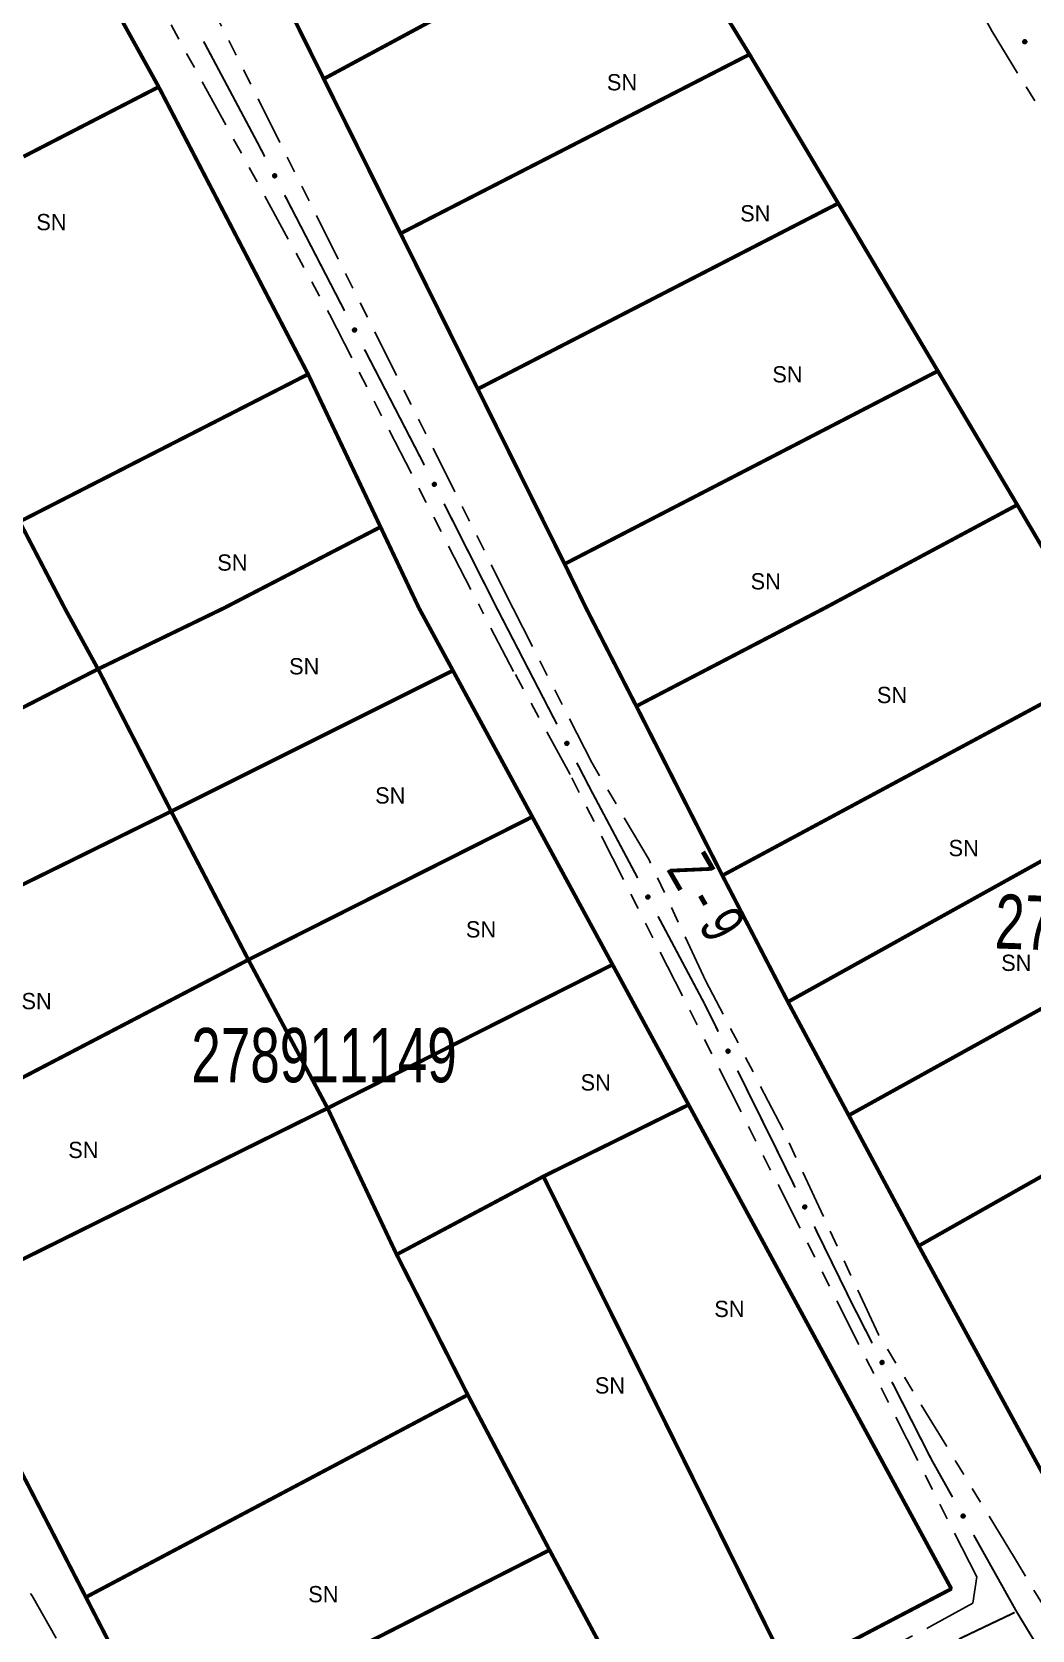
# Model space of a CAD drawing. Extents: x 205807 to 207855, y 4874692 to 4876446.
# Drawn here: x 207257.5 to 207349.7, y 4875509.8 to 4875657 of the extents above; entities that cross this region are included whole.
import ezdxf
from ezdxf.enums import TextEntityAlignment as Align

# ---------------------------------------------------------------- set-up
doc = ezdxf.new("R2010")
doc.units = 0
doc.header["$LTSCALE"] = 1.5
doc.header["$MEASUREMENT"] = 0
doc.linetypes.add('TRACO_25', pattern=[8, 3, -1, 1, -1, 1, -1])
for name, color, linetype in [('CD_MALHA_LOTES', 7, 'CONTINUOUS'), ('CD_TXT_QUADRA', 7, 'CONTINUOUS'), ('RU-QUADRA', 210, 'CONTINUOUS'), ('SV-EIXO-RUA-N-PAV', 6, 'CONTINUOUS'), ('SV-RUA-NAO-PAV', 7, 'CONTINUOUS'), ('SV-TXT-RUA-N-PAV', 7, 'CONTINUOUS'), ('Th_NmrPort', 1, 'CONTINUOUS')]:
    doc.layers.add(name, color=color, linetype=linetype)
doc.styles.add('ARIAL', font='ARIAL.SHX')

msp = doc.modelspace()

# ---------------------------------------------------------------- linework, layer by layer
at = {"layer": 'CD_MALHA_LOTES', "linetype": 'Continuous', "const_width": 0.35, "flags": 128}
for points in [[(207263.789191, 4875694.250103), (207284.44804, 4875652.66961)], [(207235.683263, 4875684.606871), (207244.446288, 4875688.269292), (207247.850237, 4875688.350961), (207249.688615, 4875687.155287), (207269.230695, 4875651.926422)], [(207323.691294, 4875654.921118), (207314.992376, 4875669.113521)], [(207284.44804, 4875652.66961), (207299.965589, 4875661.023669)], [(207291.523104, 4875638.429482), (207323.691294, 4875654.921118)], [(207323.691294, 4875654.921118), (207331.869476, 4875641.203403)], [(207331.869476, 4875641.203403), (207323.691294, 4875654.921118)], [(207256.762004, 4875645.503973), (207269.230695, 4875651.926422)], [(207269.230695, 4875651.926422), (207283.001526, 4875625.464403)], [(207284.44804, 4875652.66961), (207291.523104, 4875638.429482)], [(207331.869476, 4875641.203403), (207298.641385, 4875624.102369)], [(207341.050262, 4875625.759247), (207331.869476, 4875641.203403)], [(207298.641385, 4875624.102369), (207291.523104, 4875638.429482)], [(207256.408408, 4875611.885845), (207283.001526, 4875625.464403)], [(207283.001526, 4875625.464403), (207289.677862, 4875611.395572)], [(207306.649452, 4875607.984368), (207341.050262, 4875625.759247)], [(207348.371237, 4875613.434035), (207341.050262, 4875625.759247)], [(207298.641385, 4875624.102369), (207306.649452, 4875607.984368)], [(207330.566515, 4875603.895975), (207348.371237, 4875613.434035)], [(207352.373613, 4875606.64081), (207348.371237, 4875613.434035)], [(207260.576565, 4875603.891309), (207256.408408, 4875611.885845)], [(207275.247114, 4875603.924695), (207289.677862, 4875611.395572)], [(207289.677862, 4875611.395572), (207293.223152, 4875603.924695)], [(207306.649452, 4875607.984368), (207308.640885, 4875603.890194)], [(207263.63759, 4875598.307183), (207260.576565, 4875603.891309)], [(207263.63759, 4875598.307183), (207275.247114, 4875603.924695)], [(207293.223152, 4875603.924695), (207296.3476, 4875598.173506)], [(207308.640885, 4875603.890194), (207313.258762, 4875594.887938)], [(207313.258762, 4875594.887938), (207330.566515, 4875603.895975)], [(207321.189774, 4875579.293011), (207358.646192, 4875599.41286)], [(207263.63759, 4875598.307183), (207227.841366, 4875580.03109)], [(207270.378604, 4875585.199655), (207263.63759, 4875598.307183)], [(207270.378604, 4875585.199655), (207296.3476, 4875598.173506)], [(207296.3476, 4875598.173506), (207303.667054, 4875584.700544)], [(207313.258762, 4875594.887938), (207321.189774, 4875579.293011)], [(207327.231089, 4875567.649779), (207364.296689, 4875588.228597)], [(207234.331017, 4875567.452237), (207270.378604, 4875585.199655)], [(207277.494119, 4875571.530376), (207270.378604, 4875585.199655)], [(207277.494119, 4875571.530376), (207303.667054, 4875584.700544)], [(207303.667054, 4875584.700544), (207311.065053, 4875571.083002)], [(207321.189774, 4875579.293011), (207327.231089, 4875567.649779)], [(207332.839148, 4875557.20143), (207369.60689, 4875577.539171)], [(207241.817394, 4875552.941434), (207277.494119, 4875571.530376)], [(207284.796885, 4875557.861097), (207277.494119, 4875571.530376)], [(207284.796885, 4875557.861097), (207311.065053, 4875571.083002)], [(207311.065053, 4875571.083002), (207318.076582, 4875558.17684)], [(207332.839148, 4875557.20143), (207327.231089, 4875567.649779)], [(207248.538367, 4875539.914211), (207284.796885, 4875557.861097)], [(207291.163398, 4875544.379068), (207284.796885, 4875557.861097)], [(207304.68965, 4875551.575858), (207318.076582, 4875558.17684)], [(207318.076582, 4875558.17684), (207342.299091, 4875513.590322)], [(207339.290336, 4875545.182253), (207332.839148, 4875557.20143)], [(207291.163398, 4875544.379068), (207304.68965, 4875551.575858)], [(207327.39272, 4875505.789625), (207304.68965, 4875551.575858)], [(207339.290336, 4875545.182253), (207352.265593, 4875552.516094)], [(207297.717162, 4875531.458791), (207291.163398, 4875544.379068)], [(207354.146065, 4875517.915408), (207339.290336, 4875545.182253)], [(207262.516824, 4875512.819846), (207248.538367, 4875539.914211)], [(207262.516824, 4875512.819846), (207297.717162, 4875531.458791)], [(207305.253791, 4875517.163219), (207297.717162, 4875531.458791)], [(207269.617967, 4875499.055739), (207305.253791, 4875517.163219)], [(207314.844199, 4875499.298734), (207305.253791, 4875517.163219)], [(207342.299091, 4875513.590322), (207327.39272, 4875505.789625)], [(207269.617967, 4875499.055739), (207262.516824, 4875512.819846)]]:
    msp.add_lwpolyline(points, dxfattribs=at)
at = {"layer": 'RU-QUADRA', "linetype": 'Continuous', "const_width": 0.18, "flags": 128}
for points in [[(207263.789191, 4875694.250103), (207284.44804, 4875652.66961), (207291.523104, 4875638.429482), (207298.641385, 4875624.102369), (207306.649452, 4875607.984368), (207308.640885, 4875603.890194), (207313.258762, 4875594.887938), (207321.244162, 4875579.32091), (207327.231089, 4875567.649779), (207332.839148, 4875557.20143), (207339.290336, 4875545.182253), (207354.146065, 4875517.915408)], [(207352.373613, 4875606.64081), (207348.371237, 4875613.434035), (207341.050262, 4875625.759247), (207331.869476, 4875641.203403), (207323.691294, 4875654.921118), (207314.992376, 4875669.113521)]]:
    msp.add_lwpolyline(points, dxfattribs=at)
msp.add_lwpolyline([(207293.223152, 4875603.924695), (207289.677862, 4875611.395572), (207283.001526, 4875625.464403), (207269.230695, 4875651.926422), (207249.688615, 4875687.155287), (207247.850237, 4875688.350961), (207244.446288, 4875688.269292), (207235.683263, 4875684.606871), (207220.734105, 4875678.065881), (207187.32697, 4875662.760656), (207186.51209, 4875661.266017), (207192.952298, 4875647.628428), (207199.218884, 4875635.48696), (207207.201764, 4875620.020181), (207213.989382, 4875606.869217), (207215.514237, 4875603.924695), (207279.679371, 4875479.553777), (207316.160529, 4875497.418262), (207314.844199, 4875499.298734), (207342.299091, 4875513.590322)], close=True, dxfattribs=at)
at = {"layer": 'SV-EIXO-RUA-N-PAV', "const_width": 0.18}
for points in [[(207273.375005, 4875656.111758), (207278.075465, 4875647.285339)], [(207278.075465, 4875647.285339), (207278.418316, 4875646.641542)], [(207278.418316, 4875646.641542), (207279.002608, 4875645.513254)], [(207280.842025, 4875641.961277), (207286.360276, 4875631.305344)], [(207288.199693, 4875627.753366), (207293.717944, 4875617.097433)], [(207295.53939, 4875613.536259), (207300.052316, 4875604.612499)], [(207300.052316, 4875604.612499), (207300.418446, 4875603.888521)], [(207300.418446, 4875603.888521), (207305.933542, 4875593.230955)], [(207307.771907, 4875589.678433), (207308.69109, 4875587.902172)], [(207308.69109, 4875587.902172), (207309.094384, 4875587.122832)], [(207309.094384, 4875587.122832), (207313.378426, 4875579.068834)], [(207315.256878, 4875575.537344), (207319.483394, 4875567.591493)], [(207319.483394, 4875567.591493), (207319.551605, 4875567.463257)], [(207319.551605, 4875567.463257), (207320.817941, 4875564.904742)], [(207322.592296, 4875561.31982), (207326.141006, 4875554.149976)], [(207326.141006, 4875554.149976), (207326.383655, 4875553.659726)], [(207326.383655, 4875553.659726), (207327.902511, 4875550.558728)], [(207329.661981, 4875546.966477), (207332.741053, 4875540.680038)], [(207332.741053, 4875540.680038), (207333.076276, 4875539.995625)], [(207333.076276, 4875539.995625), (207335.000512, 4875536.219765)], [(207336.816729, 4875532.655869), (207340.449161, 4875525.528076)], [(207340.449161, 4875525.528076), (207340.466045, 4875525.494946)], [(207340.466045, 4875525.494946), (207342.40229, 4875522.037365)], [(207344.356704, 4875518.547341), (207348.265531, 4875511.567293)], [(207342.99559, 4875508.967061), (207347.510468, 4875511.11552)], [(207347.510468, 4875511.11552), (207348.134674, 4875511.412556)], [(207348.265531, 4875511.567293), (207348.274103, 4875511.551985)], [(207348.274103, 4875511.551985), (207350.338217, 4875508.146198)]]:
    msp.add_lwpolyline(points, dxfattribs=at)
at = {"layer": 'SV-EIXO-RUA-N-PAV'}
for points in [[(207349.091922, 4875656.27196), (207349.139232, 4875656.259562), (207349.177358, 4875656.239231), (207349.204277, 4875656.213122), (207349.222048, 4875656.183848), (207349.236855, 4875656.151851), (207349.244667, 4875656.116298), (207349.244597, 4875656.074917), (207349.232492, 4875656.027371), (207349.209099, 4875655.989683), (207349.184914, 4875655.961923), (207349.155455, 4875655.941635), (207349.124131, 4875655.927771), (207349.086932, 4875655.920878), (207349.044998, 4875655.921359), (207348.997482, 4875655.934687), (207348.960242, 4875655.954875), (207348.934868, 4875655.980813), (207348.914659, 4875656.010557), (207348.899933, 4875656.043405), (207348.892466, 4875656.078348), (207348.893026, 4875656.120569), (207348.906803, 4875656.167292), (207348.926514, 4875656.204666), (207348.952088, 4875656.230397), (207348.98182, 4875656.249633), (207349.013732, 4875656.264875), (207349.049144, 4875656.274216), (207349.091922, 4875656.27196)], [(207279.953995, 4875643.915474), (207280.000813, 4875643.901329), (207280.038159, 4875643.879599), (207280.064091, 4875643.85251), (207280.080764, 4875643.822596), (207280.094375, 4875643.790073), (207280.100863, 4875643.754254), (207280.099258, 4875643.712905), (207280.085398, 4875643.66584), (207280.060623, 4875643.629046), (207280.035425, 4875643.602202), (207280.005235, 4875643.58302), (207279.973418, 4875643.570327), (207279.935989, 4875643.564818), (207279.894101, 4875643.566854), (207279.847113, 4875643.581936), (207279.810646, 4875643.603491), (207279.786252, 4875643.630351), (207279.76716, 4875643.660825), (207279.753662, 4875643.694196), (207279.747496, 4875643.729393), (207279.749622, 4875643.771563), (207279.765122, 4875643.817744), (207279.786205, 4875643.85436), (207279.812716, 4875643.879125), (207279.843141, 4875643.897246), (207279.875596, 4875643.911294), (207279.91133, 4875643.919315), (207279.953995, 4875643.915474)], [(207287.311663, 4875629.707563), (207287.358481, 4875629.693419), (207287.395827, 4875629.671688), (207287.421759, 4875629.644599), (207287.438432, 4875629.614686), (207287.452043, 4875629.582162), (207287.458531, 4875629.546344), (207287.456926, 4875629.504994), (207287.443066, 4875629.457929), (207287.418291, 4875629.421135), (207287.393093, 4875629.394291), (207287.362903, 4875629.375109), (207287.331086, 4875629.362417), (207287.293657, 4875629.356908), (207287.251769, 4875629.358944), (207287.204781, 4875629.374025), (207287.168314, 4875629.39558), (207287.14392, 4875629.422441), (207287.124828, 4875629.452914), (207287.11133, 4875629.486285), (207287.105164, 4875629.521482), (207287.10729, 4875629.563653), (207287.12279, 4875629.609833), (207287.143873, 4875629.646449), (207287.170384, 4875629.671215), (207287.200809, 4875629.689335), (207287.233264, 4875629.703383), (207287.268998, 4875629.711404), (207287.311663, 4875629.707563)], [(207294.670196, 4875615.498906), (207294.716877, 4875615.484312), (207294.754011, 4875615.462224), (207294.779681, 4875615.434886), (207294.796066, 4875615.404814), (207294.809363, 4875615.372161), (207294.815507, 4875615.336282), (207294.813504, 4875615.294949), (207294.799193, 4875615.24802), (207294.774065, 4875615.211466), (207294.74861, 4875615.184866), (207294.718236, 4875615.165975), (207294.686299, 4875615.153589), (207294.648818, 4875615.14844), (207294.606952, 4875615.150879), (207294.560111, 4875615.166411), (207294.523853, 4875615.188316), (207294.499719, 4875615.21541), (207294.480921, 4875615.246066), (207294.467745, 4875615.279565), (207294.461918, 4875615.31482), (207294.464449, 4875615.356968), (207294.480392, 4875615.402997), (207294.501826, 4875615.439409), (207294.528574, 4875615.463918), (207294.559172, 4875615.481745), (207294.591761, 4875615.49548), (207294.62757, 4875615.503157), (207294.670196, 4875615.498906)], [(207306.884456, 4875591.632893), (207306.93127, 4875591.618734), (207306.96861, 4875591.596993), (207306.994533, 4875591.569896), (207307.011198, 4875591.539978), (207307.024799, 4875591.50745), (207307.031276, 4875591.47163), (207307.029659, 4875591.430281), (207307.015785, 4875591.38322), (207306.990999, 4875591.346433), (207306.965794, 4875591.319597), (207306.935597, 4875591.300424), (207306.903777, 4875591.28774), (207306.866346, 4875591.282243), (207306.824459, 4875591.284291), (207306.777475, 4875591.299386), (207306.741015, 4875591.320952), (207306.716628, 4875591.34782), (207306.697546, 4875591.378299), (207306.684058, 4875591.411674), (207306.677902, 4875591.446873), (207306.68004, 4875591.489043), (207306.695554, 4875591.535218), (207306.716648, 4875591.571829), (207306.743167, 4875591.596586), (207306.773597, 4875591.614697), (207306.806056, 4875591.628736), (207306.841792, 4875591.636746), (207306.884456, 4875591.632893)], [(207314.347364, 4875577.481636), (207314.394336, 4875577.468008), (207314.431919, 4875577.446691), (207314.458147, 4875577.419889), (207314.475149, 4875577.390161), (207314.489118, 4875577.357789), (207314.496, 4875577.322044), (207314.494851, 4875577.28068), (207314.481511, 4875577.233465), (207314.457143, 4875577.1964), (207314.432242, 4875577.16928), (207314.402265, 4875577.149767), (207314.37059, 4875577.136724), (207314.333224, 4875577.130803), (207314.291316, 4875577.132377), (207314.244165, 4875577.14694), (207314.207463, 4875577.168091), (207314.182774, 4875577.194682), (207314.163347, 4875577.224943), (207314.149483, 4875577.258163), (207314.142929, 4875577.29329), (207314.14459, 4875577.335482), (207314.15958, 4875577.38183), (207314.180258, 4875577.418676), (207314.206495, 4875577.443732), (207314.236718, 4875577.462187), (207314.269016, 4875577.476592), (207314.30466, 4875577.485006), (207314.347364, 4875577.481636)], [(207321.740041, 4875563.289882), (207321.786593, 4875563.274886), (207321.823537, 4875563.252479), (207321.84897, 4875563.224921), (207321.865095, 4875563.194709), (207321.878111, 4875563.161942), (207321.883945, 4875563.126012), (207321.881586, 4875563.084698), (207321.866871, 4875563.037894), (207321.841429, 4875563.001558), (207321.815746, 4875562.975177), (207321.785211, 4875562.956549), (207321.753168, 4875562.944439), (207321.715645, 4875562.939613), (207321.673801, 4875562.942412), (207321.627095, 4875562.958348), (207321.591028, 4875562.980564), (207321.567127, 4875563.007865), (207321.548594, 4875563.038682), (207321.535707, 4875563.072293), (207321.530184, 4875563.107596), (207321.533078, 4875563.149721), (207321.549417, 4875563.195611), (207321.571165, 4875563.231837), (207321.598123, 4875563.256115), (207321.628873, 4875563.273678), (207321.661579, 4875563.287132), (207321.697453, 4875563.2945), (207321.740041, 4875563.289882)], [(207328.817905, 4875548.940057), (207328.864395, 4875548.924869), (207328.901245, 4875548.902308), (207328.926564, 4875548.874645), (207328.942564, 4875548.844366), (207328.955443, 4875548.811546), (207328.961128, 4875548.775591), (207328.958598, 4875548.734288), (207328.943689, 4875548.687545), (207328.918097, 4875548.651315), (207328.892304, 4875548.625041), (207328.861692, 4875548.60654), (207328.829599, 4875548.594562), (207328.792056, 4875548.589892), (207328.750224, 4875548.592865), (207328.703585, 4875548.608994), (207328.66761, 4875548.63136), (207328.643823, 4875548.65876), (207328.625418, 4875548.689653), (207328.612671, 4875548.723318), (207328.607294, 4875548.758644), (207328.610363, 4875548.800756), (207328.626892, 4875548.846578), (207328.64879, 4875548.882714), (207328.675848, 4875548.906879), (207328.706671, 4875548.924314), (207328.739432, 4875548.937633), (207328.775337, 4875548.944852), (207328.817905, 4875548.940057)], [(207335.941461, 4875534.615815), (207335.988186, 4875534.601366), (207336.025389, 4875534.579392), (207336.051143, 4875534.552134), (207336.067621, 4875534.522113), (207336.08102, 4875534.489501), (207336.087274, 4875534.453641), (207336.085399, 4875534.412303), (207336.071233, 4875534.36533), (207336.046219, 4875534.328698), (207336.020846, 4875534.302019), (207335.990531, 4875534.283034), (207335.958632, 4875534.270549), (207335.921168, 4875534.265284), (207335.879294, 4875534.267593), (207335.832406, 4875534.282981), (207335.79608, 4875534.304773), (207335.771862, 4875534.331792), (207335.752969, 4875534.36239), (207335.739689, 4875534.395848), (207335.733753, 4875534.431084), (207335.736153, 4875534.47324), (207335.751954, 4875534.519318), (207335.773276, 4875534.555797), (207335.799948, 4875534.580388), (207335.83049, 4875534.59831), (207335.863036, 4875534.612146), (207335.898822, 4875534.619934), (207335.941461, 4875534.615815)], [(207343.40534, 4875520.471501), (207343.452595, 4875520.458893), (207343.490631, 4875520.438393), (207343.517433, 4875520.412165), (207343.535074, 4875520.382812), (207343.549739, 4875520.35075), (207343.557393, 4875520.315163), (207343.557139, 4875520.273783), (207343.544824, 4875520.22629), (207343.521264, 4875520.188707), (207343.496956, 4875520.161055), (207343.467407, 4875520.140897), (207343.436022, 4875520.127172), (207343.398793, 4875520.120444), (207343.356861, 4875520.121111), (207343.309405, 4875520.13465), (207343.272254, 4875520.155003), (207343.246996, 4875520.181053), (207343.226919, 4875520.210887), (207343.212339, 4875520.2438), (207343.205027, 4875520.278776), (207343.205775, 4875520.320994), (207343.219759, 4875520.367656), (207343.239635, 4875520.404941), (207343.265323, 4875520.430558), (207343.29514, 4875520.449663), (207343.32712, 4875520.464763), (207343.362573, 4875520.473946), (207343.40534, 4875520.471501)]]:
    msp.add_lwpolyline(points, close=True, dxfattribs=at)
for points in [[(207348.892466, 4875656.078348), (207348.997482, 4875655.934687)], [(207348.893026, 4875656.120569), (207349.044998, 4875655.921359)], [(207348.897529, 4875656.095838), (207349.017016, 4875655.934546)], [(207348.89889, 4875656.057412), (207348.975277, 4875655.950124)], [(207348.899933, 4875656.043405), (207348.960242, 4875655.954875)], [(207348.903137, 4875656.141342), (207349.06402, 4875655.923516)], [(207348.906803, 4875656.167292), (207349.086932, 4875655.920878)], [(207348.916855, 4875656.183597), (207349.102289, 4875655.927924)], [(207348.926514, 4875656.204666), (207349.124131, 4875655.927771)], [(207348.940341, 4875656.214132), (207349.13787, 4875655.937083)], [(207348.952088, 4875656.230397), (207349.155455, 4875655.941635)], [(207348.967858, 4875656.237541), (207349.167044, 4875655.952023)], [(207348.98182, 4875656.249633), (207349.184914, 4875655.961923)], [(207349.000595, 4875656.254497), (207349.196109, 4875655.981011)], [(207349.013732, 4875656.264875), (207349.209099, 4875655.989683)], [(207349.033644, 4875656.265359), (207349.218922, 4875656.012734)], [(207349.049144, 4875656.274216), (207349.232492, 4875656.027371)], [(207349.069382, 4875656.271471), (207349.235172, 4875656.053285)], [(207349.091922, 4875656.27196), (207349.244597, 4875656.074917)], [(207349.117418, 4875656.264159), (207349.240623, 4875656.101837)], [(207349.139232, 4875656.259562), (207349.244667, 4875656.116298)], [(207349.161016, 4875656.248066), (207349.235543, 4875656.141293)], [(207349.177358, 4875656.239231), (207349.236855, 4875656.151851)], [(207279.747496, 4875643.729393), (207279.847113, 4875643.581936)], [(207279.749622, 4875643.771563), (207279.894101, 4875643.566854)], [(207279.75314, 4875643.708233), (207279.825495, 4875643.598185)], [(207279.753204, 4875643.746682), (207279.866627, 4875643.58107)], [(207279.753662, 4875643.694196), (207279.810646, 4875643.603491)], [(207279.760496, 4875643.791947), (207279.913191, 4875643.568304)], [(207279.765122, 4875643.817744), (207279.935989, 4875643.564818)], [(207279.775772, 4875643.833664), (207279.951597, 4875643.57129)], [(207279.786205, 4875643.85436), (207279.973418, 4875643.570327)], [(207279.800374, 4875643.863307), (207279.987493, 4875643.579123)], [(207279.812716, 4875643.879125), (207280.005235, 4875643.58302)], [(207279.82874, 4875643.88568), (207280.017201, 4875643.592971)], [(207279.843141, 4875643.897246), (207280.035425, 4875643.602202)], [(207279.862083, 4875643.90141), (207280.04732, 4875643.620861)], [(207279.875596, 4875643.911294), (207280.060623, 4875643.629046)], [(207279.895513, 4875643.911039), (207280.071294, 4875643.651716)], [(207279.91133, 4875643.919315), (207280.085398, 4875643.66584)], [(207279.931452, 4875643.915821), (207280.089037, 4875643.691637)], [(207279.953995, 4875643.915474), (207280.099258, 4875643.712905)], [(207279.979184, 4875643.906733), (207280.096285, 4875643.739953)], [(207280.000813, 4875643.901329), (207280.100863, 4875643.754254)], [(207280.022156, 4875643.889034), (207280.092672, 4875643.779571)], [(207280.038159, 4875643.879599), (207280.094375, 4875643.790073)], [(207287.105164, 4875629.521482), (207287.204781, 4875629.374025)], [(207287.10729, 4875629.563653), (207287.251769, 4875629.358944)], [(207287.110807, 4875629.500322), (207287.183163, 4875629.390275)], [(207287.110872, 4875629.538772), (207287.224295, 4875629.37316)], [(207287.11133, 4875629.486285), (207287.168314, 4875629.39558)], [(207287.118164, 4875629.584037), (207287.270858, 4875629.360394)], [(207287.12279, 4875629.609833), (207287.293657, 4875629.356908)], [(207287.13344, 4875629.625753), (207287.309265, 4875629.36338)], [(207287.143873, 4875629.646449), (207287.331086, 4875629.362417)], [(207287.158042, 4875629.655397), (207287.345161, 4875629.371212)], [(207287.170384, 4875629.671215), (207287.362903, 4875629.375109)], [(207287.186408, 4875629.677769), (207287.374869, 4875629.38506)], [(207287.200809, 4875629.689335), (207287.393093, 4875629.394291)], [(207287.219751, 4875629.6935), (207287.404988, 4875629.412951)], [(207287.233264, 4875629.703383), (207287.418291, 4875629.421135)], [(207287.253181, 4875629.703128), (207287.428962, 4875629.443805)], [(207287.268998, 4875629.711404), (207287.443066, 4875629.457929)], [(207287.28912, 4875629.70791), (207287.446705, 4875629.483726)], [(207287.311663, 4875629.707563), (207287.456926, 4875629.504994)], [(207287.336852, 4875629.698823), (207287.453953, 4875629.532042)], [(207287.358481, 4875629.693419), (207287.458531, 4875629.546344)], [(207287.379824, 4875629.681123), (207287.45034, 4875629.57166)], [(207287.395827, 4875629.671688), (207287.452043, 4875629.582162)], [(207294.461918, 4875615.31482), (207294.560111, 4875615.166411)], [(207294.464449, 4875615.356968), (207294.606952, 4875615.150879)], [(207294.467357, 4875615.293606), (207294.53865, 4875615.182868)], [(207294.467745, 4875615.279565), (207294.523853, 4875615.188316)], [(207294.467792, 4875615.332053), (207294.579616, 4875615.165358)], [(207294.475518, 4875615.377246), (207294.626055, 4875615.152145)], [(207294.480392, 4875615.402997), (207294.648818, 4875615.14844)], [(207294.491195, 4875615.418814), (207294.664488, 4875615.154762)], [(207294.501826, 4875615.439409), (207294.686299, 4875615.153589)], [(207294.51608, 4875615.448219), (207294.700458, 4875615.162249)], [(207294.528574, 4875615.463918), (207294.718236, 4875615.165975)], [(207294.544661, 4875615.470318), (207294.730298, 4875615.17581)], [(207294.559172, 4875615.481745), (207294.74861, 4875615.184866)], [(207294.578153, 4875615.485727), (207294.760684, 4875615.20341)], [(207294.591761, 4875615.49548), (207294.774065, 4875615.211466)], [(207294.611674, 4875615.495034), (207294.784953, 4875615.234033)], [(207294.62757, 4875615.503157), (207294.799193, 4875615.24802)], [(207294.647658, 4875615.49947), (207294.803079, 4875615.273781)], [(207294.670196, 4875615.498906), (207294.813504, 4875615.294949)], [(207294.6953, 4875615.489924), (207294.810792, 4875615.322025)], [(207294.716877, 4875615.484312), (207294.815507, 4875615.336282)], [(207294.7381, 4875615.471812), (207294.80756, 4875615.361676)], [(207294.754011, 4875615.462224), (207294.809363, 4875615.372161)], [(207306.677902, 4875591.446873), (207306.777475, 4875591.299386)], [(207306.68004, 4875591.489043), (207306.824459, 4875591.284291)], [(207306.683539, 4875591.425711), (207306.755862, 4875591.315642)], [(207306.683615, 4875591.46416), (207306.796989, 4875591.298515)], [(207306.684058, 4875591.411674), (207306.741015, 4875591.320952)], [(207306.690921, 4875591.509423), (207306.843549, 4875591.285735)], [(207306.695554, 4875591.535218), (207306.866346, 4875591.282243)], [(207306.706209, 4875591.551136), (207306.881956, 4875591.28871)], [(207306.716648, 4875591.571829), (207306.903777, 4875591.28774)], [(207306.730819, 4875591.580771), (207306.917854, 4875591.296532)], [(207306.743167, 4875591.596586), (207306.935597, 4875591.300424)], [(207306.759192, 4875591.603136), (207306.947567, 4875591.310371)], [(207306.773597, 4875591.614697), (207306.965794, 4875591.319597)], [(207306.79254, 4875591.618856), (207306.977694, 4875591.338252)], [(207306.806056, 4875591.628736), (207306.990999, 4875591.346433)], [(207306.825973, 4875591.628475), (207307.001677, 4875591.3691)], [(207306.841792, 4875591.636746), (207307.015785, 4875591.38322)], [(207306.861914, 4875591.633246), (207307.019432, 4875591.409016)], [(207306.884456, 4875591.632893), (207307.029659, 4875591.430281)], [(207306.909643, 4875591.624145), (207307.026694, 4875591.45733)], [(207306.93127, 4875591.618734), (207307.031276, 4875591.47163)], [(207306.952609, 4875591.606432), (207307.023093, 4875591.496949)], [(207306.96861, 4875591.596993), (207307.024799, 4875591.50745)], [(207314.142929, 4875577.29329), (207314.244165, 4875577.14694)], [(207314.14459, 4875577.335482), (207314.291316, 4875577.132377)], [(207314.148446, 4875577.310641), (207314.263687, 4875577.14629)], [(207314.148805, 4875577.272193), (207314.222369, 4875577.16295)], [(207314.149483, 4875577.258163), (207314.207463, 4875577.168091)], [(207314.155239, 4875577.355984), (207314.310389, 4875577.134037)], [(207314.15958, 4875577.38183), (207314.333224, 4875577.130803)], [(207314.170054, 4875577.397867), (207314.34876, 4875577.137447)], [(207314.180258, 4875577.418676), (207314.37059, 4875577.136724)], [(207314.194327, 4875577.427779), (207314.384567, 4875577.145674)], [(207314.206495, 4875577.443732), (207314.402265, 4875577.149767)], [(207314.222446, 4875577.450463), (207314.414121, 4875577.159849)], [(207314.236718, 4875577.462187), (207314.432242, 4875577.16928)], [(207314.255613, 4875577.46656), (207314.443931, 4875577.18807)], [(207314.269016, 4875577.476592), (207314.457143, 4875577.1964)], [(207314.288935, 4875577.476557), (207314.467563, 4875577.219187)], [(207314.30466, 4875577.485006), (207314.481511, 4875577.233465)], [(207314.324819, 4875577.481734), (207314.484865, 4875577.259301)], [(207314.347364, 4875577.481636), (207314.494851, 4875577.28068)], [(207314.372648, 4875577.473173), (207314.49158, 4875577.307694)], [(207314.394336, 4875577.468008), (207314.496, 4875577.322044)], [(207314.415813, 4875577.455948), (207314.487531, 4875577.347269)], [(207314.431919, 4875577.446691), (207314.489118, 4875577.357789)], [(207321.571165, 4875563.231837), (207321.753168, 4875562.944439)], [(207321.585494, 4875563.240525), (207321.767401, 4875562.952976)], [(207321.598123, 4875563.256115), (207321.785211, 4875562.956549)], [(207321.614263, 4875563.262377), (207321.797357, 4875562.96628)], [(207321.628873, 4875563.273678), (207321.815746, 4875562.975177)], [(207321.647888, 4875563.277496), (207321.827979, 4875562.993617)], [(207321.661579, 4875563.287132), (207321.841429, 4875563.001558)], [(207321.681487, 4875563.286514), (207321.852512, 4875563.02403)], [(207321.697453, 4875563.2945), (207321.866871, 4875563.037894)], [(207321.717508, 4875563.29064), (207321.870979, 4875563.06362)], [(207321.740041, 4875563.289882), (207321.881586, 4875563.084698)], [(207321.765066, 4875563.280684), (207321.879107, 4875563.111796)], [(207321.786593, 4875563.274886), (207321.883945, 4875563.126012)], [(207321.807708, 4875563.262204), (207321.876217, 4875563.151473)], [(207321.823537, 4875563.252479), (207321.878111, 4875563.161942)], [(207321.530184, 4875563.107596), (207321.627095, 4875562.958348)], [(207321.533078, 4875563.149721), (207321.673801, 4875562.942412)], [(207321.53544, 4875563.086337), (207321.605777, 4875562.974989)], [(207321.535707, 4875563.072293), (207321.591028, 4875562.980564)], [(207321.536206, 4875563.124779), (207321.646591, 4875562.957127)], [(207321.544322, 4875563.169904), (207321.692914, 4875562.943514)], [(207321.549417, 4875563.195611), (207321.715645, 4875562.939613)], [(207321.560356, 4875563.211335), (207321.731368, 4875562.945799)], [(207328.607294, 4875548.758644), (207328.703585, 4875548.608994)], [(207328.610363, 4875548.800756), (207328.750224, 4875548.592865)], [(207328.612462, 4875548.737363), (207328.682336, 4875548.625724)], [(207328.612671, 4875548.723318), (207328.66761, 4875548.63136)], [(207328.613387, 4875548.775801), (207328.723076, 4875548.607692)], [(207328.62169, 4875548.820892), (207328.769342, 4875548.593888)], [(207328.626892, 4875548.846578), (207328.792056, 4875548.589892)], [(207328.637896, 4875548.862256), (207328.807805, 4875548.596013)], [(207328.64879, 4875548.882714), (207328.829599, 4875548.594562)], [(207328.663155, 4875548.891341), (207328.843868, 4875548.603041)], [(207328.675848, 4875548.906879), (207328.861692, 4875548.60654)], [(207328.692015, 4875548.913074), (207328.873878, 4875548.61622)], [(207328.706671, 4875548.924314), (207328.892304, 4875548.625041)], [(207328.725701, 4875548.928054), (207328.904614, 4875548.64343)], [(207328.739432, 4875548.937633), (207328.918097, 4875548.651315)], [(207328.759338, 4875548.936932), (207328.929272, 4875548.67374)], [(207328.775337, 4875548.944852), (207328.943689, 4875548.687545)], [(207328.795376, 4875548.940909), (207328.947904, 4875548.713254)], [(207328.817905, 4875548.940057), (207328.958598, 4875548.734288)], [(207328.842892, 4875548.930755), (207328.956232, 4875548.761396)], [(207328.864395, 4875548.924869), (207328.961128, 4875548.775591)], [(207328.885457, 4875548.912098), (207328.953506, 4875548.801085)], [(207328.901245, 4875548.902308), (207328.955443, 4875548.811546)], [(207335.733753, 4875534.431084), (207335.832406, 4875534.282981)], [(207335.736153, 4875534.47324), (207335.879294, 4875534.267593)], [(207335.739258, 4875534.409888), (207335.810894, 4875534.299371)], [(207335.739573, 4875534.448336), (207335.851914, 4875534.281988)], [(207335.739689, 4875534.395848), (207335.79608, 4875534.304773)], [(207335.74716, 4875534.493553), (207335.898393, 4875534.268919)], [(207335.751954, 4875534.519318), (207335.921168, 4875534.265284)], [(207335.762708, 4875534.535169), (207335.936818, 4875534.271654)], [(207335.773276, 4875534.555797), (207335.958632, 4875534.270549)], [(207335.787502, 4875534.564651), (207335.972764, 4875534.279253)], [(207335.799948, 4875534.580388), (207335.990531, 4875534.283034)], [(207335.816014, 4875534.586839), (207336.002562, 4875534.292907)], [(207335.83049, 4875534.59831), (207336.020846, 4875534.302019)], [(207335.849459, 4875534.602351), (207336.032862, 4875534.3206)], [(207335.863036, 4875534.612146), (207336.046219, 4875534.328698)], [(207335.882951, 4875534.611762), (207336.057037, 4875534.351298)], [(207335.898822, 4875534.619934), (207336.071233, 4875534.36533)], [(207335.918921, 4875534.616309), (207336.07504, 4875534.391102)], [(207335.941461, 4875534.615815), (207336.085399, 4875534.412303)], [(207335.966592, 4875534.60691), (207336.082603, 4875534.43937)], [(207335.988186, 4875534.601366), (207336.087274, 4875534.453641)], [(207336.009448, 4875534.588931), (207336.079248, 4875534.479011)], [(207336.025389, 4875534.579392), (207336.08102, 4875534.489501)], [(207343.205027, 4875520.278776), (207343.309405, 4875520.13465)], [(207343.205775, 4875520.320994), (207343.356861, 4875520.121111)], [(207343.210168, 4875520.296243), (207343.328937, 4875520.134423)], [(207343.211358, 4875520.257812), (207343.287268, 4875520.150186)], [(207343.212339, 4875520.2438), (207343.272254, 4875520.155003)], [(207343.215978, 4875520.341722), (207343.375893, 4875520.123184)], [(207343.219759, 4875520.367656), (207343.398793, 4875520.120444)], [(207343.229883, 4875520.383915), (207343.414181, 4875520.127422)], [(207343.239635, 4875520.404941), (207343.436022, 4875520.127172)], [(207343.253504, 4875520.414346), (207343.449802, 4875520.136423)], [(207343.265323, 4875520.430558), (207343.467407, 4875520.140897)], [(207343.281125, 4875520.437633), (207343.479042, 4875520.151233)], [(207343.29514, 4875520.449663), (207343.496956, 4875520.161055)], [(207343.313936, 4875520.454444), (207343.508235, 4875520.180092)], [(207343.32712, 4875520.464763), (207343.521264, 4875520.188707)], [(207343.347034, 4875520.465159), (207343.531189, 4875520.211714)], [(207343.362573, 4875520.473946), (207343.544824, 4875520.22629)], [(207343.382798, 4875520.471111), (207343.547618, 4875520.252192)], [(207343.40534, 4875520.471501), (207343.557139, 4875520.273783)], [(207343.430801, 4875520.463587), (207343.553285, 4875520.300719)], [(207343.452595, 4875520.458893), (207343.557393, 4875520.315163)], [(207343.474328, 4875520.4473), (207343.54838, 4875520.340198)], [(207343.490631, 4875520.438393), (207343.549739, 4875520.35075)]]:
    msp.add_lwpolyline(points, dxfattribs=at)
at = {"layer": 'SV-RUA-NAO-PAV', "linetype": 'TRACO_25'}
for points in [[(207262.451607, 4875808.081514, 5.354711), (207265.282966, 4875805.958951, 5.379299), (207267.429774, 4875802.031543, 5.551416), (207304.309678, 4875734.319991, 6.043179), (207346.049354, 4875657.030815, 7.100468), (207378.740536, 4875603.888904, 7.518466)], [(207301.90747, 4875603.89035, 5.428475), (207268.046072, 4875671.455053, 5.428475), (207255.639585, 4875692.540658, 5.010478), (207251.377104, 4875695.883451, 5.010478), (207247.185233, 4875696.429976, 5.010478), (207241.336641, 4875695.763887, 5.010478), (207181.224185, 4875668.261633, 4.125305), (207178.446401, 4875668.463018, 4.125305), (207177.532988, 4875670.072819, 4.125305), (207135.576038, 4875748.570934, 4.543303), (207135.427119, 4875750.214519, 4.543303), (207135.764752, 4875751.732269, 4.543303), (207137.295021, 4875752.457995, 4.543303)], [(207206.107676, 4875603.892573, 4.518715), (207206.00187, 4875604.091567, 4.518715), (207189.208048, 4875637.629647, 4.494127), (207180.304237, 4875659.367662, 4.32201), (207181.318271, 4875662.283009, 4.32201), (207184.867388, 4875665.071601, 4.32201), (207241.553924, 4875691.147133, 5.207182), (207244.581083, 4875691.084459, 5.182594), (207249.517549, 4875690.119008, 5.158006), (207252.785739, 4875687.866765, 5.182594), (207255.948019, 4875683.959677, 5.231771), (207284.974696, 4875630.983395, 6.461176), (207298.913056, 4875603.89042, 6.928351)], [(207206.107676, 4875603.892573, 4.518715), (207230.997466, 4875557.081066, 5.133418), (207239.935812, 4875540.051103, 5.920238), (207242.004682, 4875536.518859, 5.920238), (207254.009078, 4875518.11057, 6.150454), (207257.556358, 4875512.958601, 6.350645), (207260.553173, 4875507.707296, 6.350645), (207263.448189, 4875500.706803, 6.400692), (207269.959182, 4875482.131825, 6.65093), (207272.207794, 4875479.205441, 6.751025), (207275.534029, 4875478.202068, 6.751025), (207278.486101, 4875478.298681, 6.751025), (207280.788282, 4875478.945812, 6.751025), (207318.78335, 4875498.794799, 7.301548), (207340.45337, 4875510.170365, 7.701929), (207344.287684, 4875512.261809, 7.701929), (207344.636258, 4875514.701827, 7.701929), (207307.166501, 4875588.588399, 7.701929), (207301.94794, 4875598.094613, 6.928351), (207298.913056, 4875603.89042, 6.928351)], [(207459.335405, 4875304.562821, 6.525811), (207443.878094, 4875332.919047, 7.651882), (207421.281726, 4875377.177031, 8.002214), (207396.533178, 4875420.687753, 8.452643), (207379.407239, 4875456.617852, 8.077286), (207355.313404, 4875504.451108, 7.852072), (207348.121998, 4875516.444697, 7.701929), (207335.573334, 4875537.010564, 7.701929), (207326.780369, 4875555.876576, 7.701929), (207319.678359, 4875569.57331, 7.701929), (207314.436399, 4875580.733612, 7.701929), (207309.143791, 4875589.70866, 7.701929), (207301.90747, 4875603.89035, 5.428475)]]:
    msp.add_polyline3d(points, dxfattribs=at)

# ---------------------------------------------------------------- texts
at = {"layer": 'CD_TXT_QUADRA', "style": 'ARIAL', "width": 0.7}
msp.add_text('278911159', height=5, rotation=358, dxfattribs=at).set_placement((207346.245446, 4875572.584968))
msp.add_text('278911149', height=5, dxfattribs=at).set_placement((207272.235359, 4875560.249953))
at = {"layer": 'SV-TXT-RUA-N-PAV', "style": 'ARIAL', "width": 0.7}
msp.add_text('Z - 9', height=4, rotation=300, dxfattribs=at).set_placement((207315.997127, 4875579.816661))
at = {"layer": 'Th_NmrPort', "color": 1}
for p in [(207310.545718, 4875652.356699), (207257.951546, 4875639.477478), (207322.83111, 4875640.283124), (207325.79655, 4875625.455926), (207274.628912, 4875608.12002), (207323.794791, 4875606.390745), (207281.249361, 4875598.564518), (207335.435318, 4875595.921301), (207289.179014, 4875586.67004), (207342.043362, 4875581.824142), (207297.549202, 4875574.335026), (207346.88926, 4875571.251272), (207256.579332, 4875567.726982), (207308.122072, 4875560.237866), (207260.891403, 4875554.018646), (207320.448283, 4875539.375658), (207309.434878, 4875532.327079), (207283.011506, 4875513.100489)]:
    msp.add_text('SN', height=1.5, dxfattribs=at).set_placement(p, align=Align.MIDDLE_LEFT)

doc.saveas('drawing.dxf')
